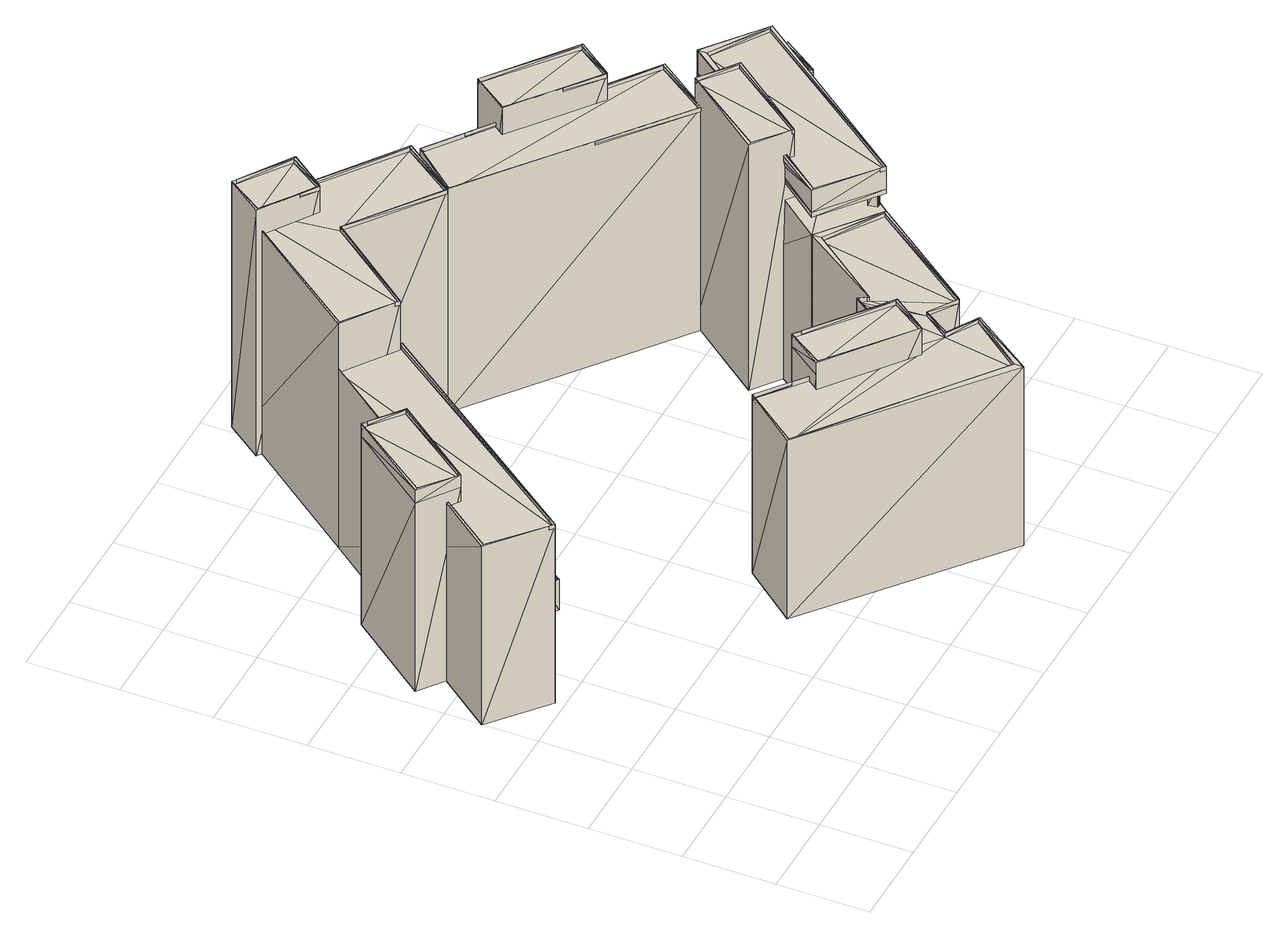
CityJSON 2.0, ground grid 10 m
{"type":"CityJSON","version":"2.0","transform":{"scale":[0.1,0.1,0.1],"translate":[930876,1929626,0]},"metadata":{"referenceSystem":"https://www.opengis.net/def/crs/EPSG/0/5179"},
"CityObjects":{
"building1":{"type":"Building","geometry":[{"type":"MultiSurface","lod":"3","boundaries":[[[0,1,2]],[[3,2,1]],[[2,3,4]],[[5,4,3]],[[6,7,0]],[[1,0,7]],[[8,9,10]],[[11,10,9]],[[10,11,12]],[[13,12,11]],[[12,13,14]],[[15,14,13]],[[14,15,16]],[[17,16,15]],[[16,17,18]],[[19,18,17]],[[18,19,20]],[[21,20,19]],[[20,21,22]],[[23,22,21]],[[22,23,24]],[[25,24,23]],[[24,25,26]],[[27,26,25]],[[26,27,28]],[[29,28,27]],[[28,29,8]],[[9,8,29]],[[30,31,32]],[[33,32,31]],[[32,33,34]],[[35,34,33]],[[34,35,36]],[[37,36,35]],[[36,37,38]],[[39,38,37]],[[38,39,36]],[[37,36,39]],[[36,37,40]],[[41,40,37]],[[40,41,30]],[[31,30,41]],[[30,31,42]],[[43,42,31]],[[42,43,30]],[[31,30,43]],[[44,45,46]],[[47,46,45]],[[46,47,48]],[[49,48,47]],[[48,49,50]],[[51,50,49]],[[50,51,52]],[[53,52,51]],[[52,53,48]],[[49,48,53]],[[48,49,46]],[[47,46,49]],[[46,47,54]],[[55,54,47]],[[54,55,44]],[[45,44,55]],[[19,17,21]],[[21,17,23]],[[23,17,25]],[[25,17,27]],[[27,17,29]],[[29,17,9]],[[9,17,11]],[[11,17,13]],[[17,15,13]],[[31,43,33]],[[33,43,35]],[[35,43,37]],[[37,43,39]],[[37,43,41]],[[41,43,31]],[[49,53,47]],[[53,51,47]],[[51,49,47]],[[47,45,55]],[[14,16,12]],[[18,20,16]],[[20,22,16]],[[22,24,16]],[[24,26,16]],[[26,28,16]],[[28,8,16]],[[8,10,16]],[[16,10,12]],[[30,32,42]],[[32,34,42]],[[34,36,42]],[[36,38,42]],[[36,40,42]],[[42,40,30]],[[44,46,54]],[[48,46,52]],[[52,46,50]],[[50,46,48]],[[56,57,58]],[[59,58,57]],[[60,61,56]],[[57,56,61]],[[62,63,60]],[[61,60,63]],[[58,59,62]],[[63,62,59]],[[57,64,59]],[[65,59,64]],[[61,66,57]],[[64,57,66]],[[63,67,61]],[[66,61,67]],[[59,65,63]],[[67,63,65]],[[68,69,70]],[[58,71,68]],[[69,68,71]],[[72,73,58]],[[71,58,73]],[[73,72,74]],[[75,76,74]],[[76,75,70]],[[69,77,70]],[[78,70,77]],[[71,79,69]],[[77,69,79]],[[73,80,71]],[[79,71,80]],[[74,81,73]],[[80,73,81]],[[76,82,74]],[[81,74,82]],[[70,78,76]],[[82,76,78]],[[83,84,85]],[[86,85,84]],[[84,83,87]],[[88,89,87]],[[85,86,88]],[[89,88,86]],[[84,90,86]],[[91,86,90]],[[87,92,84]],[[90,84,92]],[[89,93,87]],[[92,87,93]],[[86,91,89]],[[93,89,91]],[[94,95,96]],[[97,98,96]],[[99,100,97]],[[98,97,100]],[[100,99,101]],[[102,103,101]],[[104,105,102]],[[103,102,105]],[[106,107,104]],[[105,104,107]],[[108,109,106]],[[107,106,109]],[[109,108,110]],[[111,112,110]],[[113,114,111]],[[112,111,114]],[[95,94,113]],[[114,113,94]],[[96,115,94]],[[116,94,115]],[[98,117,96]],[[115,96,117]],[[100,118,98]],[[117,98,118]],[[101,119,100]],[[118,100,119]],[[103,120,101]],[[119,101,120]],[[105,121,103]],[[120,103,121]],[[107,122,105]],[[121,105,122]],[[109,123,107]],[[122,107,123]],[[110,124,109]],[[123,109,124]],[[112,125,110]],[[124,110,125]],[[114,126,112]],[[125,112,126]],[[94,116,114]],[[126,114,116]],[[127,128,129]],[[130,129,128]],[[131,132,133]],[[134,133,132]],[[135,136,137]],[[138,137,136]],[[87,139,88]],[[139,140,88]],[[88,140,141]],[[140,142,141]],[[142,143,141]],[[141,143,144]],[[113,145,143]],[[143,145,144]],[[144,145,146]],[[147,142,139]],[[140,139,142]],[[88,146,85]],[[148,85,146]],[[85,149,83]],[[149,150,83]],[[83,150,151]],[[152,148,153]],[[153,148,95]],[[95,148,154]],[[152,153,149]],[[153,155,149]],[[149,155,150]],[[150,155,151]],[[156,151,155]],[[72,157,74]],[[158,74,157]],[[74,158,75]],[[159,75,158]],[[58,160,72]],[[157,72,160]],[[68,161,58]],[[160,58,161]],[[70,162,68]],[[161,68,162]],[[75,159,70]],[[162,70,159]],[[111,163,113]],[[145,113,163]],[[104,164,106]],[[165,106,164]],[[102,166,104]],[[164,104,166]],[[99,167,101]],[[168,101,167]],[[96,169,97]],[[170,97,169]],[[108,171,110]],[[172,110,171]],[[173,154,174]],[[145,174,154]],[[175,176,177]],[[178,177,176]],[[83,151,87]],[[139,87,151]],[[95,179,113]],[[180,113,179]],[[179,175,180]],[[177,180,175]],[[174,181,173]],[[182,173,181]],[[181,183,182]],[[184,182,183]],[[183,185,184]],[[186,184,185]],[[185,178,186]],[[176,186,178]],[[151,156,139]],[[147,139,156]],[[106,165,108]],[[171,108,165]],[[110,172,111]],[[163,111,172]],[[187,188,189]],[[190,189,188]],[[191,192,193]],[[194,193,192]],[[195,196,197]],[[198,197,196]],[[199,200,201]],[[200,199,202]],[[203,204,202]],[[204,203,201]],[[200,195,201]],[[197,201,195]],[[202,196,200]],[[195,200,196]],[[204,198,202]],[[196,202,198]],[[201,197,204]],[[198,204,197]],[[201,205,199]],[[206,199,205]],[[199,206,202]],[[207,202,206]],[[203,208,201]],[[205,201,208]],[[202,207,203]],[[208,203,207]],[[209,210,211]],[[212,211,210]],[[213,214,215]],[[216,215,214]],[[215,216,217]],[[210,217,216]],[[218,212,213]],[[214,213,212]],[[215,219,213]],[[220,213,219]],[[217,209,215]],[[219,215,209]],[[213,220,218]],[[211,218,220]],[[219,221,220]],[[221,219,209]],[[211,222,209]],[[222,211,220]],[[221,223,220]],[[224,220,223]],[[209,225,221]],[[223,221,225]],[[222,226,209]],[[225,209,226]],[[220,224,222]],[[226,222,224]],[[223,225,224]],[[226,224,225]],[[227,228,229]],[[230,231,229]],[[232,233,230]],[[231,230,233]],[[228,227,232]],[[233,232,227]],[[229,234,227]],[[235,227,234]],[[231,236,229]],[[234,229,236]],[[233,237,231]],[[236,231,237]],[[227,235,233]],[[237,233,235]],[[228,238,229]],[[239,229,238]],[[229,239,230]],[[240,230,239]],[[232,241,228]],[[238,228,241]],[[234,236,235]],[[237,235,236]],[[230,240,232]],[[241,232,240]],[[242,243,244]],[[245,244,243]],[[246,247,248]],[[249,248,247]],[[248,249,250]],[[243,250,249]],[[251,245,246]],[[247,246,245]],[[248,252,246]],[[253,246,252]],[[250,242,248]],[[252,248,242]],[[246,253,251]],[[244,251,253]],[[254,253,252]],[[242,255,252]],[[255,242,244]],[[253,254,244]],[[252,256,254]],[[257,254,256]],[[255,258,252]],[[256,252,258]],[[244,259,255]],[[258,255,259]],[[254,257,244]],[[259,244,257]],[[256,258,257]],[[259,257,258]],[[56,260,60]],[[261,60,260]],[[62,262,58]],[[160,58,262]],[[64,66,65]],[[67,65,66]],[[58,160,56]],[[260,56,160]],[[263,159,264]],[[265,264,159]],[[266,267,268]],[[269,268,267]],[[270,271,272]],[[273,272,271]],[[264,274,263]],[[274,264,266]],[[268,275,266]],[[275,268,263]],[[274,270,263]],[[272,263,270]],[[266,271,274]],[[270,274,271]],[[275,273,266]],[[271,266,273]],[[263,272,275]],[[273,275,272]],[[264,265,266]],[[267,266,265]],[[268,269,263]],[[159,263,269]],[[119,120,118]],[[122,123,121]],[[121,123,120]],[[120,123,118]],[[126,116,125]],[[116,115,125]],[[125,115,124]],[[115,117,124]],[[124,117,123]],[[123,117,118]],[[90,92,91]],[[93,91,92]],[[82,78,81]],[[78,77,81]],[[79,80,77]],[[77,80,81]],[[153,95,143]],[[113,143,95]],[[155,153,142]],[[143,142,153]],[[60,261,62]],[[262,62,261]],[[276,0,2]],[[4,277,2]],[[6,278,4]],[[277,4,278]],[[0,276,6]],[[278,6,276]],[[2,279,276]],[[280,276,279]],[[277,281,2]],[[279,2,281]],[[278,282,277]],[[281,277,282]],[[276,280,278]],[[282,278,280]],[[279,281,280]],[[282,280,281]],[[4,5,6]],[[7,6,5]],[[283,284,285]],[[286,285,284]],[[287,288,289]],[[290,289,288]],[[291,292,293]],[[294,293,292]],[[295,296,297]],[[298,297,296]],[[299,300,301]],[[302,301,300]],[[303,304,305]],[[306,305,304]],[[307,308,309]],[[310,309,308]],[[311,312,313]],[[314,313,312]],[[315,316,317]],[[318,317,316]],[[267,269,265]],[[260,261,160]],[[261,262,160]],[[262,157,160]],[[160,157,161]],[[157,158,161]],[[161,158,162]],[[158,159,162]],[[162,159,269]],[[269,159,265]],[[148,154,146]],[[168,166,167]],[[165,171,164]],[[164,171,166]],[[166,171,167]],[[167,171,170]],[[171,172,170]],[[170,172,169]],[[172,163,169]],[[169,163,154]],[[163,145,154]],[[154,145,146]],[[205,206,208]],[[207,208,206]],[[216,210,214]],[[212,214,210]],[[238,239,241]],[[240,241,239]],[[249,243,247]],[[245,247,243]],[[3,5,1]],[[7,1,5]],[[319,320,321]],[[322,321,320]],[[321,322,323]],[[324,323,322]],[[323,324,325]],[[326,325,324]],[[319,327,320]],[[328,320,327]],[[325,329,319]],[[327,319,329]],[[326,330,325]],[[329,325,330]],[[327,137,328]],[[138,328,137]],[[329,135,327]],[[137,327,135]],[[330,136,329]],[[135,329,136]],[[319,331,325]],[[331,332,325]],[[332,333,325]],[[333,334,325]],[[321,335,319]],[[331,319,335]],[[323,336,321]],[[336,337,321]],[[337,338,321]],[[338,335,321]],[[325,334,323]],[[336,323,334]],[[131,133,333]],[[334,333,133]],[[335,128,331]],[[127,331,128]],[[130,128,338]],[[335,338,128]],[[334,133,336]],[[134,336,133]],[[127,129,331]],[[332,331,129]],[[134,132,336]],[[337,336,132]],[[338,332,130]],[[129,130,332]],[[337,333,338]],[[332,338,333]],[[132,131,337]],[[333,337,131]],[[130,129,132]],[[131,132,129]],[[339,340,341]],[[342,341,340]],[[341,342,343]],[[344,343,342]],[[343,344,345]],[[346,345,344]],[[339,347,340]],[[348,340,347]],[[345,349,339]],[[347,339,349]],[[346,350,345]],[[349,345,350]],[[347,189,348]],[[190,348,189]],[[349,187,347]],[[189,347,187]],[[350,188,349]],[[187,349,188]],[[339,191,345]],[[193,345,191]],[[341,192,339]],[[191,339,192]],[[343,194,341]],[[192,341,194]],[[345,193,343]],[[194,343,193]],[[351,352,353]],[[354,353,352]],[[353,354,355]],[[356,355,354]],[[355,356,357]],[[358,357,356]],[[351,359,352]],[[360,352,359]],[[357,361,351]],[[359,351,361]],[[358,362,357]],[[361,357,362]],[[359,285,360]],[[286,360,285]],[[361,283,359]],[[285,359,283]],[[362,284,361]],[[283,361,284]],[[351,287,357]],[[287,363,357]],[[363,291,357]],[[291,364,357]],[[353,288,351]],[[287,351,288]],[[355,365,353]],[[365,292,353]],[[292,366,353]],[[366,288,353]],[[357,364,355]],[[365,355,364]],[[364,291,293]],[[290,288,366]],[[364,293,365]],[[294,365,293]],[[363,287,289]],[[294,292,365]],[[366,363,290]],[[289,290,363]],[[292,291,366]],[[363,366,291]],[[290,289,292]],[[291,292,289]],[[367,368,369]],[[370,369,368]],[[369,370,371]],[[372,371,370]],[[371,372,373]],[[374,373,372]],[[367,375,368]],[[376,368,375]],[[373,377,367]],[[375,367,377]],[[374,378,373]],[[377,373,378]],[[375,297,376]],[[298,376,297]],[[377,295,375]],[[297,375,295]],[[378,296,377]],[[295,377,296]],[[367,379,373]],[[380,373,379]],[[369,381,367]],[[379,367,381]],[[371,382,369]],[[381,369,382]],[[373,380,371]],[[382,371,380]],[[379,299,380]],[[301,380,299]],[[381,300,379]],[[299,379,300]],[[382,302,381]],[[300,381,302]],[[380,301,382]],[[302,382,301]],[[383,384,385]],[[386,385,384]],[[385,386,387]],[[388,387,386]],[[387,388,389]],[[390,389,388]],[[391,384,383]],[[389,392,383]],[[390,393,389]],[[392,389,393]],[[383,305,391]],[[306,391,305]],[[392,303,383]],[[305,383,303]],[[393,304,392]],[[303,392,304]],[[383,394,389]],[[395,389,394]],[[385,396,383]],[[394,383,396]],[[387,397,385]],[[396,385,397]],[[389,395,387]],[[397,387,395]],[[394,307,395]],[[309,395,307]],[[396,308,394]],[[307,394,308]],[[397,310,396]],[[308,396,310]],[[395,309,397]],[[310,397,309]],[[398,399,400]],[[401,400,399]],[[400,401,402]],[[403,402,401]],[[402,403,404]],[[405,404,403]],[[398,406,399]],[[407,399,406]],[[404,408,398]],[[406,398,408]],[[405,409,404]],[[408,404,409]],[[406,313,407]],[[314,407,313]],[[408,311,406]],[[313,406,311]],[[409,312,408]],[[311,408,312]],[[398,410,404]],[[411,404,410]],[[400,412,398]],[[410,398,412]],[[402,413,400]],[[412,400,413]],[[404,411,402]],[[413,402,411]],[[410,315,411]],[[317,411,315]],[[412,316,410]],[[315,410,316]],[[413,318,412]],[[316,412,318]],[[411,317,413]],[[318,413,317]],[[101,168,102]],[[166,102,168]],[[97,170,99]],[[167,99,170]],[[95,154,96]],[[169,96,154]]]}]}
},
"vertices":[
[368,730,308],[368,730,0],[308,770,308],[308,770,0],[278,730,308],[278,730,0],[338,690,308],[338,690,0],[631,240,252],[631,240,224],[629,240,252],[629,240,224],[628,240,252],[628,240,224],[627,240,252],[627,240,224],[626,240,252],[626,240,224],[628,230,252],[628,230,224],[629,230,252],[629,230,224],[631,230,252],[631,230,224],[632,230,252],[632,230,224],[633,240,252],[633,240,224],[632,240,252],[632,240,224],[648,260,252],[648,260,224],[647,260,252],[647,260,224],[645,260,252],[645,260,224],[644,260,252],[644,260,224],[643,260,252],[643,260,224],[646,260,252],[646,260,224],[649,260,252],[649,260,224],[665,280,252],[665,280,224],[664,280,252],[664,280,224],[663,280,252],[663,280,224],[661,280,252],[661,280,224],[662,280,252],[662,280,224],[666,280,252],[666,280,224],[633,420,280],[632,420,280],[416,590,280],[418,590,280],[677,480,280],[674,480,280],[460,640,280],[461,640,280],[632,420,275],[418,590,275],[674,480,275],[461,640,275],[321,660,280],[320,660,280],[243,560,280],[415,590,280],[461,650,280],[458,650,280],[309,760,280],[186,600,280],[189,600,280],[320,660,275],[243,560,275],[415,590,275],[458,650,275],[309,760,275],[189,600,275],[563,270,280],[566,270,280],[709,460,280],[709,450,280],[626,220,280],[773,410,280],[769,410,280],[566,270,275],[709,450,275],[626,220,275],[769,410,275],[563,260,224],[563,270,224],[501,180,224],[494,190,224],[495,190,224],[444,120,224],[445,120,224],[319,220,224],[270,160,224],[273,160,224],[468,0,224],[468,10,224],[518,70,224],[515,70,224],[484,90,224],[482,90,224],[504,120,224],[535,100,224],[534,100,224],[626,220,224],[623,220,224],[501,180,219],[563,260,219],[495,190,219],[445,120,219],[319,220,219],[273,160,219],[468,10,219],[515,70,219],[482,90,219],[504,120,219],[534,100,219],[623,220,219],[762,370,244],[762,370,226],[774,380,244],[774,380,226],[777,390,244],[777,390,226],[782,390,244],[782,390,226],[784,400,250],[771,410,250],[758,360,250],[746,370,250],[626,220,252],[699,310,252],[773,410,252],[699,310,246],[699,310,224],[773,410,224],[626,220,0],[773,410,0],[626,220,246],[709,460,0],[709,460,252],[636,360,252],[563,270,252],[709,460,224],[636,360,224],[563,270,0],[636,360,246],[563,270,246],[461,650,0],[309,760,0],[186,600,0],[416,590,0],[321,660,0],[243,560,0],[535,100,0],[468,0,0],[518,70,0],[270,160,0],[444,120,0],[319,220,0],[501,180,0],[494,190,0],[484,90,0],[504,120,0],[563,270,28],[626,220,28],[563,270,168],[563,270,140],[626,220,168],[626,220,140],[563,270,196],[626,220,196],[626,220,56],[563,270,56],[626,220,84],[563,270,84],[626,220,112],[563,270,112],[701,290,125],[688,300,125],[675,250,125],[663,260,125],[679,260,119],[679,260,101],[699,280,119],[699,280,101],[573,340,303],[609,310,303],[639,430,303],[676,400,303],[569,340,308],[573,340,308],[639,430,308],[609,310,308],[679,400,308],[676,400,308],[639,430,0],[569,340,0],[609,310,0],[679,400,0],[59,410,252],[59,410,0],[128,500,252],[128,500,0],[89,530,236],[89,530,0],[19,440,236],[19,440,0],[59,410,236],[128,500,236],[19,440,252],[89,530,252],[23,440,252],[126,500,252],[23,440,247],[89,530,247],[59,410,247],[126,500,247],[637,550,308],[640,550,308],[549,620,308],[519,580,308],[521,580,308],[610,510,308],[609,510,308],[549,620,303],[637,550,303],[521,580,303],[609,510,303],[640,550,0],[549,620,0],[519,580,0],[610,510,0],[358,170,252],[358,170,0],[449,100,252],[449,100,0],[479,140,236],[479,140,0],[388,210,236],[388,210,0],[358,170,236],[449,100,236],[388,210,252],[479,140,252],[476,140,252],[361,170,252],[388,210,247],[476,140,247],[361,170,247],[449,100,247],[633,420,0],[677,480,0],[460,640,0],[186,600,224],[0,360,224],[0,360,0],[60,310,224],[60,310,0],[247,560,224],[247,560,0],[3,360,219],[60,310,219],[186,600,219],[244,560,219],[3,360,224],[244,560,224],[364,730,308],[281,730,308],[337,690,308],[308,770,303],[364,730,303],[281,730,303],[337,690,303],[641,210,90],[628,220,90],[615,180,90],[603,190,90],[619,180,84],[619,180,66],[631,190,84],[631,190,66],[634,200,84],[634,200,66],[638,200,84],[638,200,66],[217,490,125],[204,500,125],[191,460,125],[179,470,125],[195,460,119],[195,460,101],[215,490,119],[215,490,101],[116,360,125],[103,370,125],[91,320,125],[78,330,125],[94,330,119],[94,330,101],[114,350,119],[114,350,101],[156,410,168],[143,420,168],[131,380,168],[118,390,168],[134,380,162],[134,380,144],[154,410,162],[154,410,144],[759,360,253],[744,370,253],[759,360,215],[744,370,215],[787,400,215],[773,410,215],[787,400,253],[773,410,253],[758,360,253],[746,370,253],[784,400,253],[771,410,253],[763,370,244],[775,380,244],[778,390,244],[783,390,244],[763,370,226],[783,390,226],[778,390,226],[775,380,226],[676,250,128],[661,260,128],[676,250,90],[661,260,90],[703,290,90],[689,300,90],[703,290,128],[689,300,128],[675,250,128],[663,260,128],[701,290,128],[688,300,128],[615,170,93],[601,180,93],[615,170,55],[601,180,55],[643,210,55],[629,220,55],[643,210,93],[629,220,93],[615,180,93],[603,190,93],[641,210,93],[628,220,93],[632,190,84],[639,200,84],[639,200,66],[632,190,66],[192,450,128],[178,460,128],[192,450,90],[178,460,90],[220,490,90],[206,500,90],[220,490,128],[206,500,128],[191,460,128],[179,470,128],[217,490,128],[204,500,128],[196,460,119],[216,490,119],[196,460,101],[216,490,101],[91,320,128],[77,330,128],[91,320,90],[77,330,90],[119,360,90],[104,370,90],[119,360,128],[104,370,128],[78,330,128],[116,360,128],[103,370,128],[95,330,119],[115,350,119],[95,330,101],[115,350,101],[131,370,171],[116,390,171],[131,370,133],[116,390,133],[159,410,133],[144,420,133],[159,410,171],[144,420,171],[131,380,171],[118,390,171],[156,410,171],[143,420,171],[135,380,162],[155,410,162],[135,380,144],[155,410,144]
]}
